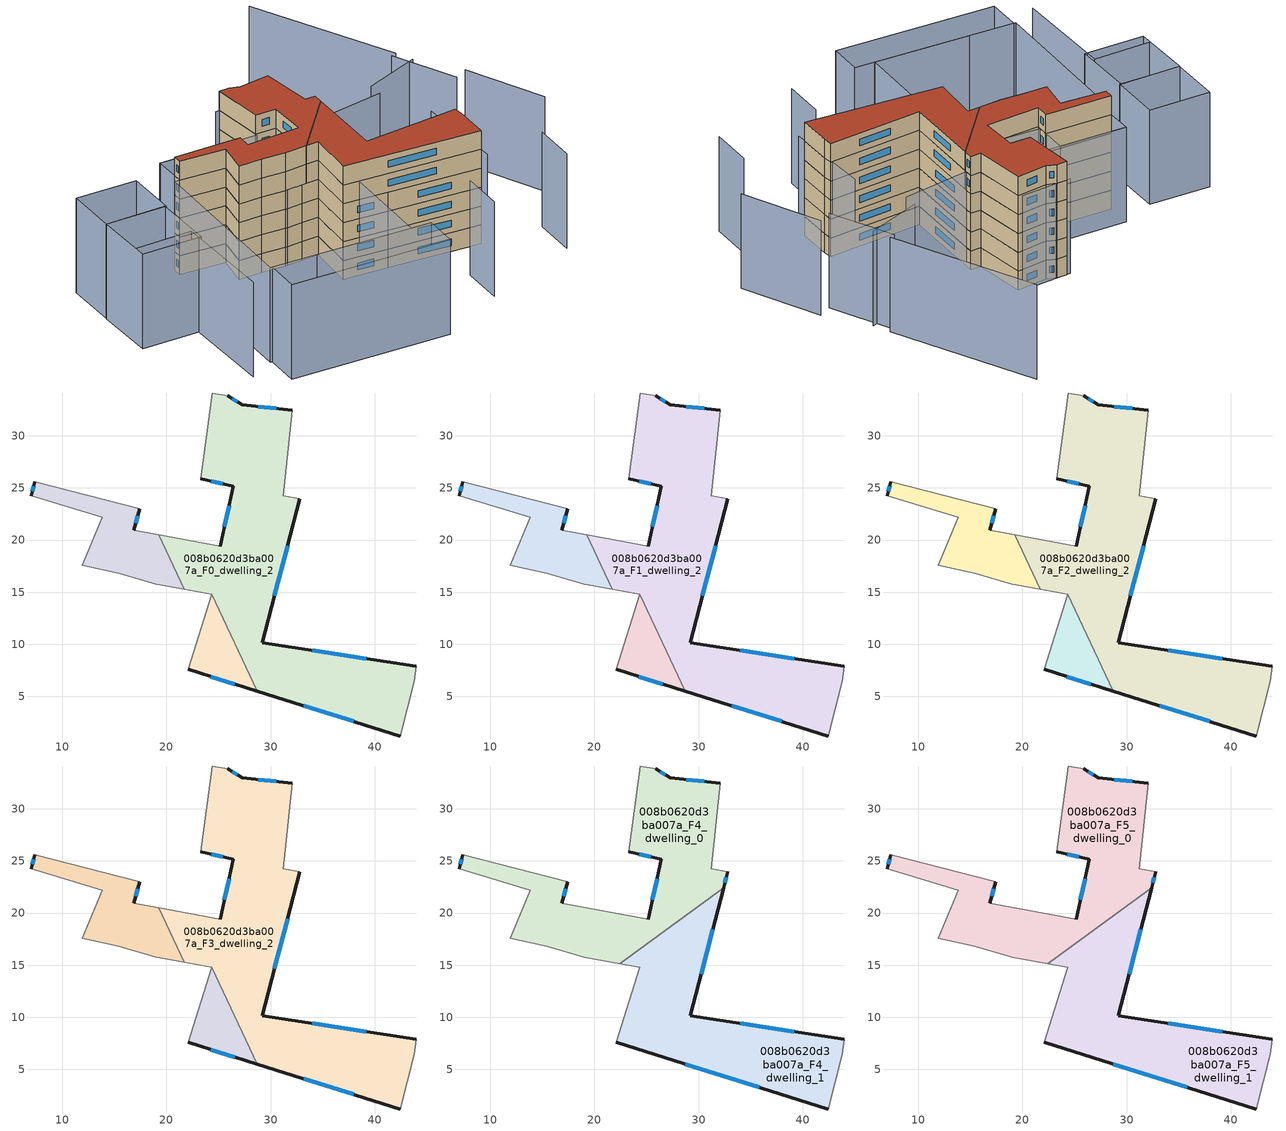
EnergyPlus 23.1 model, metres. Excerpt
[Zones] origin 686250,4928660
008b0620d3ba007a_F0_dwelling_0
 floor ground (EU_floor_Construction): 17.42,23.02 16.88,20.95 19.24,20.51 21.69,15.28 19.34,15.69 19.02,15.75 15.41,16.82 11.91,17.6 13.86,22.19 7.03,24.25 7.37,25.59 z0
 wall outside (EU_wall_Construction): 7.37,25.59 7.03,24.25 / 16.88,20.95 17.42,23.02 z0:3
 wall adiabatic (EU_wall_Construction): 7.03,24.25 13.86,22.19 11.91,17.6 15.41,16.82 19.02,15.75 19.34,15.69 21.69,15.28 / 17.42,23.02 7.37,25.59 / 19.24,20.51 16.88,20.95 z0:3
 wall to 008b0620d3ba007a_F0_dwelling_2 (EU_wall_Construction): 21.69,15.28 19.24,20.51 z0:3
 window (EU_Window_Construction): 7.26,25.16 7.14,24.69 / 17.06,21.62 17.25,22.35 z0.98:2.02
008b0620d3ba007a_F0_dwelling_1
 floor ground (EU_floor_Construction): 24.34,14.8 28.69,5.51 22.08,7.58 z0
 wall outside (EU_wall_Construction): 22.08,7.58 28.69,5.51 z0:3
 wall adiabatic (EU_wall_Construction): 24.34,14.8 22.08,7.58 z0:3
 wall to 008b0620d3ba007a_F0_dwelling_2 (EU_wall_Construction): 28.69,5.51 24.34,14.8 z0:3
 window (EU_Window_Construction): 24.23,6.91 26.54,6.18 z0.98:2.02
008b0620d3ba007a_F0_dwelling_2
 floor ground (EU_floor_Construction): 32.09,32.45 31.18,24.26 32.78,23.94 29.19,10.16 43.96,7.88 43.75,6.44 42.43,1.2 28.69,5.51 24.34,14.8 21.69,15.28 19.24,20.51 25.15,19.4 26.42,25.17 23.29,25.88 24.38,34.11 25.87,33.82 27.25,32.97 z0
 wall outside (EU_wall_Construction): 23.29,25.88 26.42,25.17 25.15,19.4 / 32.09,32.45 27.25,32.97 25.87,33.82 / 43.96,7.88 29.19,10.16 32.78,23.94 / 28.69,5.51 42.43,1.2 z0:3
 wall adiabatic (EU_wall_Construction): 21.69,15.28 24.34,14.8 / 25.15,19.4 19.24,20.51 / 25.87,33.82 24.38,34.11 23.29,25.88 / 32.78,23.94 31.18,24.26 32.09,32.45 / 42.43,1.2 43.75,6.44 43.96,7.88 z0:3
 window (EU_Window_Construction): 26,23.29 25.56,21.28 / 24.3,25.65 25.4,25.4 / 26.8,33.25 26.32,33.54 / 30.51,32.62 28.82,32.8 / 30.35,14.64 31.61,19.46 / 39.15,8.62 33.99,9.42 / 33.16,4.11 37.96,2.6 z0.98:2.02
008b0620d3ba007a_F1_dwelling_0
 floor to 008b0620d3ba007a_F0_dwelling_0 (EU_floor_Construction): 17.42,23.02 16.88,20.95 19.24,20.51 21.69,15.28 19.34,15.69 19.02,15.75 15.41,16.82 11.91,17.6 13.86,22.19 7.03,24.25 7.37,25.59 z3
 wall outside (EU_wall_Construction): 7.37,25.59 7.03,24.25 / 16.88,20.95 17.42,23.02 z3:6
 wall adiabatic (EU_wall_Construction): 7.03,24.25 13.86,22.19 11.91,17.6 15.41,16.82 19.02,15.75 19.34,15.69 21.69,15.28 / 17.42,23.02 7.37,25.59 / 19.24,20.51 16.88,20.95 z3:6
 wall to 008b0620d3ba007a_F1_dwelling_2 (EU_wall_Construction): 21.69,15.28 19.24,20.51 z3:6
 window (EU_Window_Construction): 7.26,25.16 7.14,24.69 / 17.06,21.62 17.25,22.35 z3.98:5.02
008b0620d3ba007a_F1_dwelling_1
 floor to 008b0620d3ba007a_F0_dwelling_1 (EU_floor_Construction): 24.34,14.8 28.69,5.51 22.08,7.58 z3
 wall outside (EU_wall_Construction): 22.08,7.58 28.69,5.51 z3:6
 wall adiabatic (EU_wall_Construction): 24.34,14.8 22.08,7.58 z3:6
 wall to 008b0620d3ba007a_F1_dwelling_2 (EU_wall_Construction): 28.69,5.51 24.34,14.8 z3:6
 window (EU_Window_Construction): 24.23,6.91 26.54,6.18 z3.98:5.02
008b0620d3ba007a_F1_dwelling_2
 floor to 008b0620d3ba007a_F0_dwelling_2 (EU_floor_Construction): 32.09,32.45 31.18,24.26 32.78,23.94 29.19,10.16 43.96,7.88 43.75,6.44 42.43,1.2 28.69,5.51 24.34,14.8 21.69,15.28 19.24,20.51 25.15,19.4 26.42,25.17 23.29,25.88 24.38,34.11 25.87,33.82 27.25,32.97 z3
 wall outside (EU_wall_Construction): 23.29,25.88 26.42,25.17 25.15,19.4 / 32.09,32.45 27.25,32.97 25.87,33.82 / 43.96,7.88 29.19,10.16 32.78,23.94 / 28.69,5.51 42.43,1.2 z3:6
 wall adiabatic (EU_wall_Construction): 21.69,15.28 24.34,14.8 / 25.15,19.4 19.24,20.51 / 25.87,33.82 24.38,34.11 23.29,25.88 / 32.78,23.94 31.18,24.26 32.09,32.45 / 42.43,1.2 43.75,6.44 43.96,7.88 z3:6
 window (EU_Window_Construction): 26,23.29 25.56,21.28 / 24.3,25.65 25.4,25.4 / 26.8,33.25 26.32,33.54 / 30.51,32.62 28.82,32.8 / 30.35,14.64 31.61,19.46 / 39.15,8.62 33.99,9.42 / 33.16,4.11 37.96,2.6 z3.98:5.02
008b0620d3ba007a_F2_dwelling_0
 floor to 008b0620d3ba007a_F1_dwelling_0 (EU_floor_Construction): 17.42,23.02 16.88,20.95 19.24,20.51 21.69,15.28 19.34,15.69 19.02,15.75 15.41,16.82 11.91,17.6 13.86,22.19 7.03,24.25 7.37,25.59 z6
 wall outside (EU_wall_Construction): 7.37,25.59 7.03,24.25 / 16.88,20.95 17.42,23.02 z6:9
 wall adiabatic (EU_wall_Construction): 7.03,24.25 13.86,22.19 11.91,17.6 15.41,16.82 19.02,15.75 19.34,15.69 21.69,15.28 / 17.42,23.02 7.37,25.59 / 19.24,20.51 16.88,20.95 z6:9
 wall to 008b0620d3ba007a_F2_dwelling_2 (EU_wall_Construction): 21.69,15.28 19.24,20.51 z6:9
 window (EU_Window_Construction): 7.26,25.16 7.14,24.69 / 17.06,21.62 17.25,22.35 z6.98:8.02
008b0620d3ba007a_F2_dwelling_1
 floor to 008b0620d3ba007a_F1_dwelling_1 (EU_floor_Construction): 24.34,14.8 28.69,5.51 22.08,7.58 z6
 wall outside (EU_wall_Construction): 22.08,7.58 28.69,5.51 z6:9
 wall adiabatic (EU_wall_Construction): 24.34,14.8 22.08,7.58 z6:9
 wall to 008b0620d3ba007a_F2_dwelling_2 (EU_wall_Construction): 28.69,5.51 24.34,14.8 z6:9
 window (EU_Window_Construction): 24.23,6.91 26.54,6.18 z6.98:8.02
008b0620d3ba007a_F2_dwelling_2
 floor to 008b0620d3ba007a_F1_dwelling_2 (EU_floor_Construction): 32.09,32.45 31.18,24.26 32.78,23.94 29.19,10.16 43.96,7.88 43.75,6.44 42.43,1.2 28.69,5.51 24.34,14.8 21.69,15.28 19.24,20.51 25.15,19.4 26.42,25.17 23.29,25.88 24.38,34.11 25.87,33.82 27.25,32.97 z6
 wall outside (EU_wall_Construction): 23.29,25.88 26.42,25.17 25.15,19.4 / 32.09,32.45 27.25,32.97 25.87,33.82 / 43.96,7.88 29.19,10.16 32.78,23.94 / 28.69,5.51 42.43,1.2 z6:9
 wall adiabatic (EU_wall_Construction): 21.69,15.28 24.34,14.8 / 25.15,19.4 19.24,20.51 / 25.87,33.82 24.38,34.11 23.29,25.88 / 32.78,23.94 31.18,24.26 32.09,32.45 / 42.43,1.2 43.75,6.44 43.96,7.88 z6:9
 window (EU_Window_Construction): 26,23.29 25.56,21.28 / 24.3,25.65 25.4,25.4 / 26.8,33.25 26.32,33.54 / 30.51,32.62 28.82,32.8 / 30.35,14.64 31.61,19.46 / 39.15,8.62 33.99,9.42 / 33.16,4.11 37.96,2.6 z6.98:8.02
008b0620d3ba007a_F3_dwelling_0
 floor to 008b0620d3ba007a_F2_dwelling_0 (EU_floor_Construction): 17.42,23.02 16.88,20.95 19.24,20.51 21.69,15.28 19.34,15.69 19.02,15.75 15.41,16.82 11.91,17.6 13.86,22.19 7.03,24.25 7.37,25.59 z9
 wall outside (EU_wall_Construction): 7.37,25.59 7.03,24.25 / 16.88,20.95 17.42,23.02 z9:12
 wall adiabatic (EU_wall_Construction): 7.03,24.25 13.86,22.19 11.91,17.6 15.41,16.82 19.02,15.75 19.34,15.69 21.69,15.28 / 17.42,23.02 7.37,25.59 / 19.24,20.51 16.88,20.95 z9:12
 wall to 008b0620d3ba007a_F3_dwelling_2 (EU_wall_Construction): 21.69,15.28 19.24,20.51 z9:12
 window (EU_Window_Construction): 7.26,25.16 7.14,24.69 / 17.06,21.62 17.25,22.35 z9.98:11.02
008b0620d3ba007a_F3_dwelling_1
 floor to 008b0620d3ba007a_F2_dwelling_1 (EU_floor_Construction): 24.34,14.8 28.69,5.51 22.08,7.58 z9
 wall outside (EU_wall_Construction): 22.08,7.58 28.69,5.51 z9:12
 wall adiabatic (EU_wall_Construction): 24.34,14.8 22.08,7.58 z9:12
 wall to 008b0620d3ba007a_F3_dwelling_2 (EU_wall_Construction): 28.69,5.51 24.34,14.8 z9:12
 window (EU_Window_Construction): 24.23,6.91 26.54,6.18 z9.98:11.02
008b0620d3ba007a_F3_dwelling_2
 floor to 008b0620d3ba007a_F2_dwelling_2 (EU_floor_Construction): 32.09,32.45 31.18,24.26 32.78,23.94 29.19,10.16 43.96,7.88 43.75,6.44 42.43,1.2 28.69,5.51 24.34,14.8 21.69,15.28 19.24,20.51 25.15,19.4 26.42,25.17 23.29,25.88 24.38,34.11 25.87,33.82 27.25,32.97 z9
 wall outside (EU_wall_Construction): 23.29,25.88 26.42,25.17 25.15,19.4 / 32.09,32.45 27.25,32.97 25.87,33.82 / 43.96,7.88 29.19,10.16 32.78,23.94 / 28.69,5.51 42.43,1.2 z9:12
 wall adiabatic (EU_wall_Construction): 21.69,15.28 24.34,14.8 / 25.15,19.4 19.24,20.51 / 25.87,33.82 24.38,34.11 23.29,25.88 / 32.78,23.94 31.18,24.26 32.09,32.45 / 42.43,1.2 43.75,6.44 43.96,7.88 z9:12
 window (EU_Window_Construction): 26,23.29 25.56,21.28 / 24.3,25.65 25.4,25.4 / 26.8,33.25 26.32,33.54 / 30.51,32.62 28.82,32.8 / 30.35,14.64 31.61,19.46 / 39.15,8.62 33.99,9.42 / 33.16,4.11 37.96,2.6 z9.98:11.02
008b0620d3ba007a_F4_dwelling_0
 floor to 008b0620d3ba007a_F3_dwelling_0 (EU_floor_Construction): 17.42,23.02 16.88,20.95 19.24,20.51 21.69,15.28 19.02,15.75 15.41,16.82 11.91,17.6 13.86,22.19 7.03,24.25 7.37,25.59 z12
 floor to 008b0620d3ba007a_F3_dwelling_2 (EU_floor_Construction): 32.09,32.45 31.18,24.26 32.78,23.94 32.38,22.43 22.43,15.14 21.69,15.28 19.24,20.51 25.15,19.4 26.42,25.17 23.29,25.88 24.38,34.11 25.87,33.82 27.25,32.97 z12
 wall outside (EU_wall_Construction): 7.37,25.59 7.03,24.25 / 16.88,20.95 17.42,23.02 / 23.29,25.88 26.42,25.17 25.15,19.4 / 32.09,32.45 27.25,32.97 25.87,33.82 / 32.38,22.43 32.78,23.94 z12:15
 wall adiabatic (EU_wall_Construction): 7.03,24.25 13.86,22.19 11.91,17.6 15.41,16.82 19.02,15.75 22.43,15.14 / 17.42,23.02 7.37,25.59 / 25.15,19.4 16.88,20.95 / 25.87,33.82 24.38,34.11 23.29,25.88 / 32.78,23.94 31.18,24.26 32.09,32.45 z12:15
 wall to 008b0620d3ba007a_F4_dwelling_1 (EU_wall_Construction): 22.43,15.14 32.38,22.43 z12:15
 window (EU_Window_Construction): 7.26,25.16 7.14,24.69 / 17.06,21.62 17.25,22.35 / 26,23.29 25.56,21.28 / 24.3,25.65 25.4,25.4 / 26.8,33.25 26.32,33.54 / 30.51,32.62 28.82,32.8 / 32.51,22.92 32.65,23.45 z12.98:14.02
008b0620d3ba007a_F4_dwelling_1
 floor to 008b0620d3ba007a_F3_dwelling_1 (EU_floor_Construction): 24.34,14.8 28.69,5.51 22.08,7.58 z12
 floor to 008b0620d3ba007a_F3_dwelling_2 (EU_floor_Construction): 32.38,22.43 29.19,10.16 43.96,7.88 43.75,6.44 42.43,1.2 28.69,5.51 24.34,14.8 22.43,15.14 z12
 wall outside (EU_wall_Construction): 22.08,7.58 42.43,1.2 / 43.96,7.88 29.19,10.16 32.38,22.43 z12:15
 wall adiabatic (EU_wall_Construction): 22.43,15.14 24.34,14.8 22.08,7.58 / 42.43,1.2 43.75,6.44 43.96,7.88 z12:15
 window (EU_Window_Construction): 28.7,5.51 35.81,3.28 / 30.23,14.15 31.34,18.44 / 39.15,8.62 33.99,9.42 z12.98:14.02
008b0620d3ba007a_F5_dwelling_0
 floor to 008b0620d3ba007a_F4_dwelling_0 (EU_floor_Construction): 32.09,32.45 31.18,24.26 32.78,23.94 32.38,22.43 22.43,15.14 19.02,15.75 15.41,16.82 11.91,17.6 13.86,22.19 7.03,24.25 7.37,25.59 17.42,23.02 16.88,20.95 25.15,19.4 26.42,25.17 23.29,25.88 24.38,34.11 25.87,33.82 27.25,32.97 z15
 wall outside (EU_wall_Construction): 7.37,25.59 7.03,24.25 / 16.88,20.95 17.42,23.02 / 23.29,25.88 26.42,25.17 25.15,19.4 / 32.09,32.45 27.25,32.97 25.87,33.82 / 32.38,22.43 32.78,23.94 z15:18
 wall adiabatic (EU_wall_Construction): 7.03,24.25 13.86,22.19 11.91,17.6 15.41,16.82 19.02,15.75 22.43,15.14 / 17.42,23.02 7.37,25.59 / 25.15,19.4 16.88,20.95 / 25.87,33.82 24.38,34.11 23.29,25.88 / 32.78,23.94 31.18,24.26 32.09,32.45 z15:18
 wall to 008b0620d3ba007a_F5_dwelling_1 (EU_wall_Construction): 22.43,15.14 32.38,22.43 z15:18
 window (EU_Window_Construction): 7.26,25.16 7.14,24.69 / 17.06,21.62 17.25,22.35 / 26,23.29 25.56,21.28 / 24.3,25.65 25.4,25.4 / 26.8,33.25 26.32,33.54 / 30.51,32.62 28.82,32.8 / 32.51,22.92 32.65,23.45 z15.98:17.02
 roof outside (EU_roof_Construction): 32.38,22.43 32.78,23.94 31.18,24.26 32.09,32.45 27.25,32.97 25.87,33.82 24.38,34.11 23.29,25.88 26.42,25.17 25.15,19.4 16.88,20.95 17.42,23.02 7.37,25.59 7.03,24.25 13.86,22.19 11.91,17.6 15.41,16.82 19.02,15.75 22.43,15.14 z18
008b0620d3ba007a_F5_dwelling_1
 floor to 008b0620d3ba007a_F4_dwelling_1 (EU_floor_Construction): 32.38,22.43 29.19,10.16 43.96,7.88 43.75,6.44 42.43,1.2 22.08,7.58 24.34,14.8 22.43,15.14 z15
 wall outside (EU_wall_Construction): 22.08,7.58 42.43,1.2 / 43.96,7.88 29.19,10.16 32.38,22.43 z15:18
 wall adiabatic (EU_wall_Construction): 22.43,15.14 24.34,14.8 22.08,7.58 / 42.43,1.2 43.75,6.44 43.96,7.88 z15:18
 window (EU_Window_Construction): 28.7,5.51 35.81,3.28 / 30.23,14.15 31.34,18.44 / 39.15,8.62 33.99,9.42 z15.98:17.02
 roof outside (EU_roof_Construction): 42.43,1.2 43.75,6.44 43.96,7.88 29.19,10.16 32.38,22.43 22.43,15.14 24.34,14.8 22.08,7.58 z18
shading: 33.59,-10.25 35.28,-3.83 / 49.99,-7.86 51.66,-1.33 / 42.05,-0.36 44.9,13.47 / -10.23,15.2 -1.69,13.24 / -1.69,13.24 -5.34,-2.63 / 58.72,5.36 56.11,18.21 / 53.86,17.58 51.61,28.05 / 53.03,25.31 43.8,24.16 / 43.25,21.88 31.07,22.85 / 52.54,28.15 47.32,51.48 / 23.21,25.6 8.36,29.43 / 31.67,32.9 23.71,34.16 / -0.63,-1.55 23.47,-8.2 / 23.47,-8.2 22.03,-13.43 / 22.03,-13.43 -2.08,-6.79 / -2.08,-6.79 -0.63,-1.55 / 20.43,-7.36 -0.91,-1.48 / -0.91,-1.48 6.24,24.47 / 6.24,24.47 27.58,18.59 / 27.58,18.59 20.43,-7.36 / -8.57,22.86 0.56,20.67 / 0.56,20.67 -1.7,11.24 / -1.7,11.24 -10.84,13.44 / -10.84,13.44 -8.57,22.86 / -6.59,30.76 2.71,28.45 / 2.71,28.45 0.75,20.55 / 0.75,20.55 -8.55,22.85 / -8.55,22.85 -6.59,30.76 / 17.45,23.01 7.37,25.6 / 7.37,25.6 8.39,29.56 / 8.39,29.56 18.47,26.98 / 18.47,26.98 17.45,23.01 z0:15
[Building]
EU S2 Campaign: North Axis=0; Terrain=City; Solar Distribution=FullExterior
[Site:Location]
Bologna: Latitude=44.5; Longitude=11.25; Time Zone=1; Elevation=37
[SizingPeriod:WeatherFileDays]
AnnualSizingPeriod: Begin Month=1; Begin Day of Month=1; End Month=12; End Day of Month=31; Day of Week for Start Day=Monday; Use Weather File Daylight Saving Period=No; Use Weather File Rain and Snow Indicators=No
[MATERIAL]
EU_InternalMass_Material: Roughness=MediumRough; Thickness=0.1; Conductivity=1; Density=1800; Specific Heat=900; Thermal Absorptance=0.9; Solar Absorptance=0.7; Visible Absorptance=0.7
[MATERIAL:NOMASS] Roughness=MediumRough; Thermal Absorptance=0.9; Solar Absorptance=0.7; Visible Absorptance=0.7
Name | Thermal Resistance
EU_wall_NoMass | 0.905828
EU_roof_NoMass | 0.37593
EU_floor_NoMass | 0.67114
[WINDOWMATERIAL:SIMPLEGLAZINGSYSTEM]
EU_Window_SimpleGlazing: UFactor=4.52486; Solar Heat Gain Coefficient=0.85; Visible Transmittance=0.85
[CONSTRUCTION]
EU_wall_Construction: EU_wall_NoMass
EU_roof_Construction: EU_roof_NoMass
EU_floor_Construction: EU_floor_NoMass
EU_InternalMass_Construction: EU_InternalMass_Material
EU_Window_Construction: EU_Window_SimpleGlazing
[ZONE] Type=1; Multiplier=1; Ceiling Height=autocalculate; Floor Area=autocalculate; Part of Total Floor Area=Yes
Name | Volume
008b0620d3ba007a_F0_dwelling_0; 008b0620d3ba007a_F1_dwelling_0; 008b0620d3ba007a_F2_dwelling_0; 008b0620d3ba007a_F3_dwelling_0 | 160.253
008b0620d3ba007a_F4_dwelling_0; 008b0620d3ba007a_F5_dwelling_0 | 506.919
008b0620d3ba007a_F0_dwelling_1; 008b0620d3ba007a_F1_dwelling_1; 008b0620d3ba007a_F2_dwelling_1; 008b0620d3ba007a_F3_dwelling_1 | 78.6042
008b0620d3ba007a_F4_dwelling_1; 008b0620d3ba007a_F5_dwelling_1 | 506.903
008b0620d3ba007a_F0_dwelling_2; 008b0620d3ba007a_F1_dwelling_2; 008b0620d3ba007a_F2_dwelling_2; 008b0620d3ba007a_F3_dwelling_2 | 774.987
[INTERNALMASS] Construction=EU_InternalMass_Construction
Name | Zone or ZoneList | Surface Area
008b0620d3ba007a_F0_dwelling_0_EU_InternalMass | 008b0620d3ba007a_F0_dwelling_0 | 53.4169
008b0620d3ba007a_F0_dwelling_1_EU_InternalMass | 008b0620d3ba007a_F0_dwelling_1 | 26.1996
008b0620d3ba007a_F0_dwelling_2_EU_InternalMass | 008b0620d3ba007a_F0_dwelling_2 | 258.331
008b0620d3ba007a_F1_dwelling_0_EU_InternalMass | 008b0620d3ba007a_F1_dwelling_0 | 53.4169
008b0620d3ba007a_F1_dwelling_1_EU_InternalMass | 008b0620d3ba007a_F1_dwelling_1 | 26.1996
008b0620d3ba007a_F1_dwelling_2_EU_InternalMass | 008b0620d3ba007a_F1_dwelling_2 | 258.331
008b0620d3ba007a_F2_dwelling_0_EU_InternalMass | 008b0620d3ba007a_F2_dwelling_0 | 53.4169
008b0620d3ba007a_F2_dwelling_1_EU_InternalMass | 008b0620d3ba007a_F2_dwelling_1 | 26.1996
008b0620d3ba007a_F2_dwelling_2_EU_InternalMass | 008b0620d3ba007a_F2_dwelling_2 | 258.331
008b0620d3ba007a_F3_dwelling_0_EU_InternalMass | 008b0620d3ba007a_F3_dwelling_0 | 53.4169
008b0620d3ba007a_F3_dwelling_1_EU_InternalMass | 008b0620d3ba007a_F3_dwelling_1 | 26.1996
008b0620d3ba007a_F3_dwelling_2_EU_InternalMass | 008b0620d3ba007a_F3_dwelling_2 | 258.331
008b0620d3ba007a_F4_dwelling_0_EU_InternalMass | 008b0620d3ba007a_F4_dwelling_0 | 168.973
008b0620d3ba007a_F4_dwelling_1_EU_InternalMass | 008b0620d3ba007a_F4_dwelling_1 | 168.968
008b0620d3ba007a_F5_dwelling_0_EU_InternalMass | 008b0620d3ba007a_F5_dwelling_0 | 168.973
008b0620d3ba007a_F5_dwelling_1_EU_InternalMass | 008b0620d3ba007a_F5_dwelling_1 | 168.968
[OTHEREQUIPMENT] Fuel Type=Electricity; Design Level Calculation Method=Watts/Area; Power per Zone Floor Area=1; Fraction Latent=0; Fraction Radiant=0; Fraction Lost=0; Carbon Dioxide Generation Rate=0; EndUse Subcategory=EU_Step8_InternalGains
Name | Zone or ZoneList or Space or SpaceList | Schedule
EU_Step8_InternalGain_008b0620d3ba007a_F0_dwelling_0_f000 | 008b0620d3ba007a_F0_dwelling_0 | EU_Step8_GainSchedule_008b0620d3ba007a_F0_dwelling_0_f000
EU_Step8_InternalGain_008b0620d3ba007a_F0_dwelling_1_f000 | 008b0620d3ba007a_F0_dwelling_1 | EU_Step8_GainSchedule_008b0620d3ba007a_F0_dwelling_1_f000
EU_Step8_InternalGain_008b0620d3ba007a_F0_dwelling_2_f000 | 008b0620d3ba007a_F0_dwelling_2 | EU_Step8_GainSchedule_008b0620d3ba007a_F0_dwelling_2_f000
EU_Step8_InternalGain_008b0620d3ba007a_F1_dwelling_0_f000 | 008b0620d3ba007a_F1_dwelling_0 | EU_Step8_GainSchedule_008b0620d3ba007a_F1_dwelling_0_f000
EU_Step8_InternalGain_008b0620d3ba007a_F1_dwelling_1_f000 | 008b0620d3ba007a_F1_dwelling_1 | EU_Step8_GainSchedule_008b0620d3ba007a_F1_dwelling_1_f000
EU_Step8_InternalGain_008b0620d3ba007a_F1_dwelling_2_f000 | 008b0620d3ba007a_F1_dwelling_2 | EU_Step8_GainSchedule_008b0620d3ba007a_F1_dwelling_2_f000
EU_Step8_InternalGain_008b0620d3ba007a_F2_dwelling_0_f000 | 008b0620d3ba007a_F2_dwelling_0 | EU_Step8_GainSchedule_008b0620d3ba007a_F2_dwelling_0_f000
EU_Step8_InternalGain_008b0620d3ba007a_F2_dwelling_1_f000 | 008b0620d3ba007a_F2_dwelling_1 | EU_Step8_GainSchedule_008b0620d3ba007a_F2_dwelling_1_f000
EU_Step8_InternalGain_008b0620d3ba007a_F2_dwelling_2_f000 | 008b0620d3ba007a_F2_dwelling_2 | EU_Step8_GainSchedule_008b0620d3ba007a_F2_dwelling_2_f000
EU_Step8_InternalGain_008b0620d3ba007a_F3_dwelling_0_f000 | 008b0620d3ba007a_F3_dwelling_0 | EU_Step8_GainSchedule_008b0620d3ba007a_F3_dwelling_0_f000
EU_Step8_InternalGain_008b0620d3ba007a_F3_dwelling_1_f000 | 008b0620d3ba007a_F3_dwelling_1 | EU_Step8_GainSchedule_008b0620d3ba007a_F3_dwelling_1_f000
EU_Step8_InternalGain_008b0620d3ba007a_F3_dwelling_2_f000 | 008b0620d3ba007a_F3_dwelling_2 | EU_Step8_GainSchedule_008b0620d3ba007a_F3_dwelling_2_f000
EU_Step8_InternalGain_008b0620d3ba007a_F4_dwelling_0_f000 | 008b0620d3ba007a_F4_dwelling_0 | EU_Step8_GainSchedule_008b0620d3ba007a_F4_dwelling_0_f000
EU_Step8_InternalGain_008b0620d3ba007a_F4_dwelling_1_f000 | 008b0620d3ba007a_F4_dwelling_1 | EU_Step8_GainSchedule_008b0620d3ba007a_F4_dwelling_1_f000
EU_Step8_InternalGain_008b0620d3ba007a_F5_dwelling_0_f000 | 008b0620d3ba007a_F5_dwelling_0 | EU_Step8_GainSchedule_008b0620d3ba007a_F5_dwelling_0_f000
EU_Step8_InternalGain_008b0620d3ba007a_F5_dwelling_1_f000 | 008b0620d3ba007a_F5_dwelling_1 | EU_Step8_GainSchedule_008b0620d3ba007a_F5_dwelling_1_f000
[ZONEVENTILATION:DESIGNFLOWRATE] Schedule=EU_AlwaysOn; Design Flow Rate Calculation Method=AirChanges/Hour; Air Changes per Hour=0.73129; Ventilation Type=Natural; Fan Pressure Rise=0; Fan Total Efficiency=1; Constant Term Coefficient=1; Temperature Term Coefficient=0; Velocity Term Coefficient=0; Velocity Squared Term Coefficient=0; Minimum Indoor Temperature=-100; Maximum Indoor Temperature=100; Delta Temperature=-100; Minimum Outdoor Temperature=-100; Maximum Outdoor Temperature=100; Maximum Wind Speed=40
Name | Zone or ZoneList or Space or SpaceList
EU_ConstantAir_008b0620d3ba007a_F0_dwelling_0 | 008b0620d3ba007a_F0_dwelling_0
EU_ConstantAir_008b0620d3ba007a_F0_dwelling_1 | 008b0620d3ba007a_F0_dwelling_1
EU_ConstantAir_008b0620d3ba007a_F0_dwelling_2 | 008b0620d3ba007a_F0_dwelling_2
EU_ConstantAir_008b0620d3ba007a_F1_dwelling_0 | 008b0620d3ba007a_F1_dwelling_0
EU_ConstantAir_008b0620d3ba007a_F1_dwelling_1 | 008b0620d3ba007a_F1_dwelling_1
EU_ConstantAir_008b0620d3ba007a_F1_dwelling_2 | 008b0620d3ba007a_F1_dwelling_2
EU_ConstantAir_008b0620d3ba007a_F2_dwelling_0 | 008b0620d3ba007a_F2_dwelling_0
EU_ConstantAir_008b0620d3ba007a_F2_dwelling_1 | 008b0620d3ba007a_F2_dwelling_1
EU_ConstantAir_008b0620d3ba007a_F2_dwelling_2 | 008b0620d3ba007a_F2_dwelling_2
EU_ConstantAir_008b0620d3ba007a_F3_dwelling_0 | 008b0620d3ba007a_F3_dwelling_0
EU_ConstantAir_008b0620d3ba007a_F3_dwelling_1 | 008b0620d3ba007a_F3_dwelling_1
EU_ConstantAir_008b0620d3ba007a_F3_dwelling_2 | 008b0620d3ba007a_F3_dwelling_2
EU_ConstantAir_008b0620d3ba007a_F4_dwelling_0 | 008b0620d3ba007a_F4_dwelling_0
EU_ConstantAir_008b0620d3ba007a_F4_dwelling_1 | 008b0620d3ba007a_F4_dwelling_1
EU_ConstantAir_008b0620d3ba007a_F5_dwelling_0 | 008b0620d3ba007a_F5_dwelling_0
EU_ConstantAir_008b0620d3ba007a_F5_dwelling_1 | 008b0620d3ba007a_F5_dwelling_1
[HVACTEMPLATE:THERMOSTAT] Constant Heating Setpoint=20; Constant Cooling Setpoint=50
EU_HeatOnly_008b0620d3ba007a_F0_dwelling_0; EU_HeatOnly_008b0620d3ba007a_F0_dwelling_1; EU_HeatOnly_008b0620d3ba007a_F0_dwelling_2; EU_HeatOnly_008b0620d3ba007a_F1_dwelling_0; EU_HeatOnly_008b0620d3ba007a_F1_dwelling_1; EU_HeatOnly_008b0620d3ba007a_F1_dwelling_2; EU_HeatOnly_008b0620d3ba007a_F2_dwelling_0; EU_HeatOnly_008b0620d3ba007a_F2_dwelling_1; EU_HeatOnly_008b0620d3ba007a_F2_dwelling_2; EU_HeatOnly_008b0620d3ba007a_F3_dwelling_0; EU_HeatOnly_008b0620d3ba007a_F3_dwelling_1; EU_HeatOnly_008b0620d3ba007a_F3_dwelling_2; EU_HeatOnly_008b0620d3ba007a_F4_dwelling_0; EU_HeatOnly_008b0620d3ba007a_F4_dwelling_1; EU_HeatOnly_008b0620d3ba007a_F5_dwelling_0; EU_HeatOnly_008b0620d3ba007a_F5_dwelling_1
[HVACTEMPLATE:ZONE:IDEALLOADSAIRSYSTEM] System Availability Schedule=EU_AlwaysOn; Maximum Heating Supply Air Temperature=50; Minimum Cooling Supply Air Temperature=13; Maximum Heating Supply Air Humidity Ratio=0.0156; Minimum Cooling Supply Air Humidity Ratio=0.0077; Heating Limit=NoLimit; Cooling Limit=NoLimit; Heating Availability Schedule=EU_AlwaysOn; Cooling Availability Schedule=EU_CoolingOff; Dehumidification Control Type=ConstantSensibleHeatRatio; Cooling Sensible Heat Ratio=0.7; Dehumidification Setpoint=60; Humidification Control Type=None; Humidification Setpoint=30; Outdoor Air Method=None; Outdoor Air Flow Rate per Person=0.00944; Outdoor Air Flow Rate per Zone Floor Area=0; Outdoor Air Flow Rate per Zone=0; Demand Controlled Ventilation Type=None; Outdoor Air Economizer Type=NoEconomizer; Heat Recovery Type=None; Sensible Heat Recovery Effectiveness=0.7; Latent Heat Recovery Effectiveness=0.65
Name | Template Thermostat
008b0620d3ba007a_F0_dwelling_0 | EU_HeatOnly_008b0620d3ba007a_F0_dwelling_0
008b0620d3ba007a_F0_dwelling_1 | EU_HeatOnly_008b0620d3ba007a_F0_dwelling_1
008b0620d3ba007a_F0_dwelling_2 | EU_HeatOnly_008b0620d3ba007a_F0_dwelling_2
008b0620d3ba007a_F1_dwelling_0 | EU_HeatOnly_008b0620d3ba007a_F1_dwelling_0
008b0620d3ba007a_F1_dwelling_1 | EU_HeatOnly_008b0620d3ba007a_F1_dwelling_1
008b0620d3ba007a_F1_dwelling_2 | EU_HeatOnly_008b0620d3ba007a_F1_dwelling_2
008b0620d3ba007a_F2_dwelling_0 | EU_HeatOnly_008b0620d3ba007a_F2_dwelling_0
008b0620d3ba007a_F2_dwelling_1 | EU_HeatOnly_008b0620d3ba007a_F2_dwelling_1
008b0620d3ba007a_F2_dwelling_2 | EU_HeatOnly_008b0620d3ba007a_F2_dwelling_2
008b0620d3ba007a_F3_dwelling_0 | EU_HeatOnly_008b0620d3ba007a_F3_dwelling_0
008b0620d3ba007a_F3_dwelling_1 | EU_HeatOnly_008b0620d3ba007a_F3_dwelling_1
008b0620d3ba007a_F3_dwelling_2 | EU_HeatOnly_008b0620d3ba007a_F3_dwelling_2
008b0620d3ba007a_F4_dwelling_0 | EU_HeatOnly_008b0620d3ba007a_F4_dwelling_0
008b0620d3ba007a_F4_dwelling_1 | EU_HeatOnly_008b0620d3ba007a_F4_dwelling_1
008b0620d3ba007a_F5_dwelling_0 | EU_HeatOnly_008b0620d3ba007a_F5_dwelling_0
008b0620d3ba007a_F5_dwelling_1 | EU_HeatOnly_008b0620d3ba007a_F5_dwelling_1
[SIZING:ZONE] Zone Cooling Design Supply Air Temperature Input Method=SupplyAirTemperature; Zone Cooling Design Supply Air Temperature=13; Zone Heating Design Supply Air Temperature Input Method=SupplyAirTemperature; Zone Heating Design Supply Air Temperature=50; Zone Cooling Design Supply Air Humidity Ratio=0.008; Zone Heating Design Supply Air Humidity Ratio=0.008; Cooling Design Air Flow Method=DesignDay; Cooling Design Air Flow Rate=0; Cooling Minimum Air Flow per Zone Floor Area=0.000762; Cooling Minimum Air Flow=0; Cooling Minimum Air Flow Fraction=0.2; Heating Design Air Flow Method=DesignDay; Heating Design Air Flow Rate=0; Heating Maximum Air Flow per Zone Floor Area=0.002032; Heating Maximum Air Flow=0.141576; Heating Maximum Air Flow Fraction=0.3; Account for Dedicated Outdoor Air System=No; Dedicated Outdoor Air System Control Strategy=NeutralSupplyAir; Dedicated Outdoor Air Low Setpoint Temperature for Design=autosize; Dedicated Outdoor Air High Setpoint Temperature for Design=autosize; Zone Load Sizing Method=Sensible Load Only No Latent Load; Zone Latent Cooling Design Supply Air Humidity Ratio Input Method=HumidityRatioDifference; Zone Cooling Design Supply Air Humidity Ratio Difference=0.005; Zone Latent Heating Design Supply Air Humidity Ratio Input Method=HumidityRatioDifference; Zone Humidification Design Supply Air Humidity Ratio Difference=0.005
008b0620d3ba007a_F0_dwelling_0; 008b0620d3ba007a_F0_dwelling_1; 008b0620d3ba007a_F0_dwelling_2; 008b0620d3ba007a_F1_dwelling_0; 008b0620d3ba007a_F1_dwelling_1; 008b0620d3ba007a_F1_dwelling_2; 008b0620d3ba007a_F2_dwelling_0; 008b0620d3ba007a_F2_dwelling_1; 008b0620d3ba007a_F2_dwelling_2; 008b0620d3ba007a_F3_dwelling_0; 008b0620d3ba007a_F3_dwelling_1; 008b0620d3ba007a_F3_dwelling_2; 008b0620d3ba007a_F4_dwelling_0; 008b0620d3ba007a_F4_dwelling_1; 008b0620d3ba007a_F5_dwelling_0; 008b0620d3ba007a_F5_dwelling_1
[SCHEDULE:CONSTANT]
Name | Hourly Value
EU_AlwaysOn | 1
EU_CoolingOff | 0
[SCHEDULE:FILE] Column Number=1; Rows to Skip at Top=0; Number of Hours of Data=8760; Column Separator=Comma; Interpolate to Timestep=No; Minutes per Item=60; Adjust Schedule for Daylight Savings=Yes
Name | File
EU_Step8_GainSchedule_008b0620d3ba007a_F0_dwelling_0_f000 | ../../schedules/008b0620d3ba007a/008b0620d3ba007a_F0_dwelling_0_f000_gain.csv
EU_Step8_GainSchedule_008b0620d3ba007a_F0_dwelling_1_f000 | ../../schedules/008b0620d3ba007a/008b0620d3ba007a_F0_dwelling_1_f000_gain.csv
EU_Step8_GainSchedule_008b0620d3ba007a_F0_dwelling_2_f000 | ../../schedules/008b0620d3ba007a/008b0620d3ba007a_F0_dwelling_2_f000_gain.csv
EU_Step8_GainSchedule_008b0620d3ba007a_F1_dwelling_0_f000 | ../../schedules/008b0620d3ba007a/008b0620d3ba007a_F1_dwelling_0_f000_gain.csv
EU_Step8_GainSchedule_008b0620d3ba007a_F1_dwelling_1_f000 | ../../schedules/008b0620d3ba007a/008b0620d3ba007a_F1_dwelling_1_f000_gain.csv
EU_Step8_GainSchedule_008b0620d3ba007a_F1_dwelling_2_f000 | ../../schedules/008b0620d3ba007a/008b0620d3ba007a_F1_dwelling_2_f000_gain.csv
EU_Step8_GainSchedule_008b0620d3ba007a_F2_dwelling_0_f000 | ../../schedules/008b0620d3ba007a/008b0620d3ba007a_F2_dwelling_0_f000_gain.csv
EU_Step8_GainSchedule_008b0620d3ba007a_F2_dwelling_1_f000 | ../../schedules/008b0620d3ba007a/008b0620d3ba007a_F2_dwelling_1_f000_gain.csv
EU_Step8_GainSchedule_008b0620d3ba007a_F2_dwelling_2_f000 | ../../schedules/008b0620d3ba007a/008b0620d3ba007a_F2_dwelling_2_f000_gain.csv
EU_Step8_GainSchedule_008b0620d3ba007a_F3_dwelling_0_f000 | ../../schedules/008b0620d3ba007a/008b0620d3ba007a_F3_dwelling_0_f000_gain.csv
EU_Step8_GainSchedule_008b0620d3ba007a_F3_dwelling_1_f000 | ../../schedules/008b0620d3ba007a/008b0620d3ba007a_F3_dwelling_1_f000_gain.csv
EU_Step8_GainSchedule_008b0620d3ba007a_F3_dwelling_2_f000 | ../../schedules/008b0620d3ba007a/008b0620d3ba007a_F3_dwelling_2_f000_gain.csv
EU_Step8_GainSchedule_008b0620d3ba007a_F4_dwelling_0_f000 | ../../schedules/008b0620d3ba007a/008b0620d3ba007a_F4_dwelling_0_f000_gain.csv
EU_Step8_GainSchedule_008b0620d3ba007a_F4_dwelling_1_f000 | ../../schedules/008b0620d3ba007a/008b0620d3ba007a_F4_dwelling_1_f000_gain.csv
EU_Step8_GainSchedule_008b0620d3ba007a_F5_dwelling_0_f000 | ../../schedules/008b0620d3ba007a/008b0620d3ba007a_F5_dwelling_0_f000_gain.csv
EU_Step8_GainSchedule_008b0620d3ba007a_F5_dwelling_1_f000 | ../../schedules/008b0620d3ba007a/008b0620d3ba007a_F5_dwelling_1_f000_gain.csv
